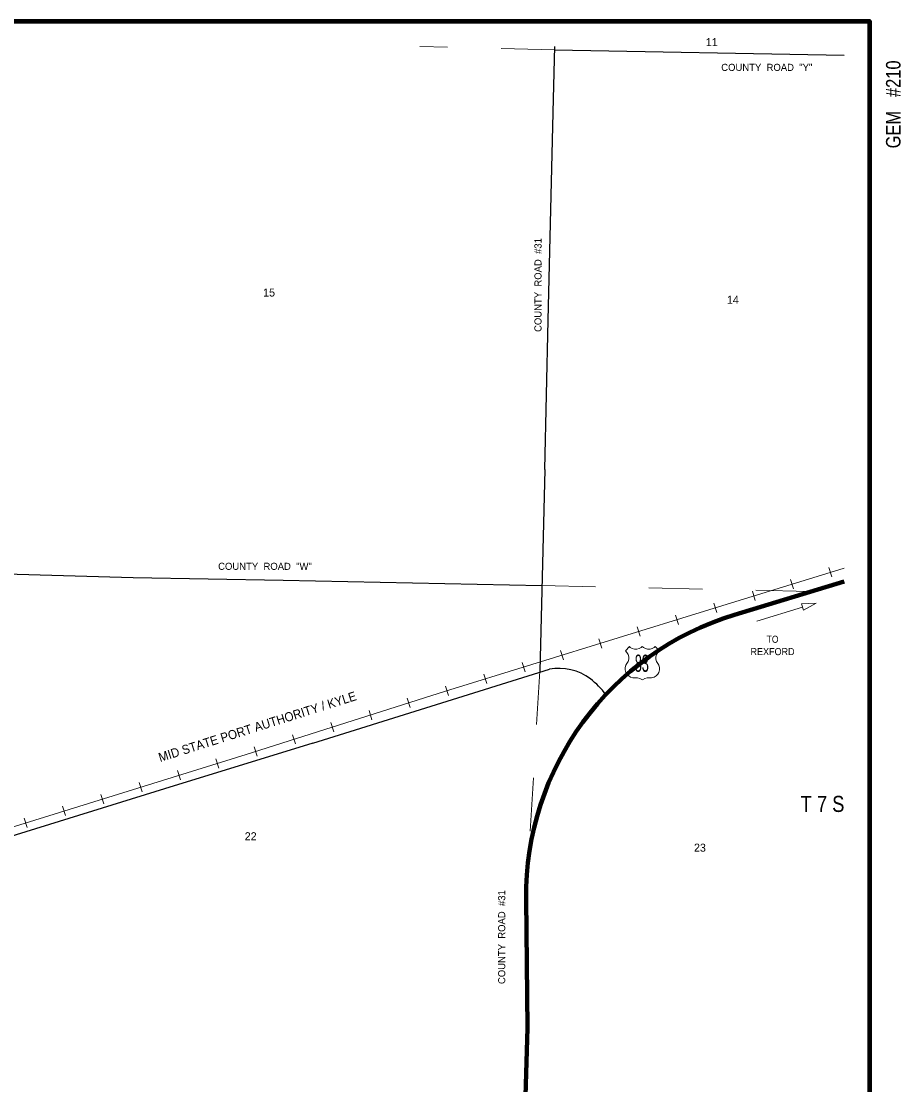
# Model space of a CAD drawing. Extents: x 207.45 to 211.98, y 2710.66 to 2714.6.
# Drawn here: x 209.744 to 211.388, y 2712.615 to 2714.603 of the extents above; entities that cross this region are included whole.
import ezdxf
from ezdxf.enums import TextEntityAlignment as Align

# ---------------------------------------------------------------- set-up
doc = ezdxf.new("R2010")
doc.units = 0
doc.header["$LTSCALE"] = 0.006
doc.linetypes.add('MEDIUM_DASHED', pattern=[4.5, 3, -1.5])
for name, color, linetype, lineweight in [('11', 7, 'Continuous', 80), ('14', 7, 'Continuous', 25), ('15', 7, 'MEDIUM_DASHED', 13), ('17', 7, 'Continuous', 13), ('19', 7, 'Continuous', 13), ('35', 7, 'Continuous', 13), ('48', 7, 'Continuous', 106)]:
    doc.layers.add(name, color=color, linetype=linetype, lineweight=lineweight)
for name, color, linetype in [('45', 7, 'Continuous'), ('46', 7, 'Continuous'), ('49', 7, 'Continuous')]:
    doc.layers.add(name, color=color, linetype=linetype)

msp = doc.modelspace()

# ---------------------------------------------------------------- linework, layer by layer
at = {"layer": '11'}
msp.add_line((211.077083, 2713.493561), (211.282008, 2713.555871), dxfattribs=at)
msp.add_lwpolyline([(210.639394, 2710.767803), (210.658144, 2711.636553), (210.690152, 2712.721023), (210.6875, 2712.961932)], dxfattribs=at)
msp.add_arc((211.236705, 2712.968058), 0.549242, 106.88644, 180.63842, dxfattribs=at)
at = {"layer": '14'}
for p, q in [((210.74072, 2714.549432), (211.282008, 2714.539583)), ((210.722538, 2713.764962), (210.713068, 2713.388068)), ((210.288826, 2713.253598), (210.731061, 2713.391477))]:
    msp.add_line(p, q, dxfattribs=at)
for points in [[(210.722538, 2713.764962), (210.728977, 2714.044129), (210.738447, 2714.458144), (210.740909, 2714.555682)], [(209.714773, 2713.570265), (209.95303, 2713.563258), (210.233523, 2713.558144), (210.717045, 2713.548106)], [(210.288826, 2713.253598), (210.011553, 2713.167803), (209.635606, 2713.051326), (209.314015, 2712.952462), (209.275758, 2712.932197), (209.213636, 2712.899811), (209.154167, 2712.883712), (208.856439, 2712.789962), (208.737311, 2712.752652)]]:
    msp.add_lwpolyline(points, dxfattribs=at)
for centre, radius, start, end in [((210.748894, 2713.295199), 0.097975, 53.209, 100.50675), ((210.720766, 2713.260648), 0.142503, 35.81561, 52.47232)]:
    msp.add_arc(centre, radius, start, end, dxfattribs=at)
at = {"layer": '15'}
for p, q in [((210.74072, 2714.549432), (210.489015, 2714.555682)), ((210.717045, 2713.548106), (211.282008, 2713.535795)), ((210.713068, 2713.388068), (210.6875, 2712.961932))]:
    msp.add_line(p, q, dxfattribs=at)
at = {"layer": '17'}
for p, q in [((211.253409, 2713.581818), (211.258902, 2713.564205)), ((211.181818, 2713.55947), (211.187311, 2713.542045)), ((211.110227, 2713.537311), (211.11553, 2713.519886)), ((211.038447, 2713.515152), (211.043939, 2713.497538)), ((210.966856, 2713.492992), (210.972348, 2713.475379)), ((210.895265, 2713.470833), (210.900568, 2713.45322)), ((210.823485, 2713.448674), (210.828977, 2713.431061)), ((210.751894, 2713.426515), (210.757386, 2713.409091)), ((210.680303, 2713.404356), (210.685606, 2713.386932)), ((210.608523, 2713.382386), (210.614015, 2713.364773)), ((210.536932, 2713.360227), (210.542424, 2713.342614)), ((210.465341, 2713.3375), (210.471023, 2713.319886)), ((210.393939, 2713.314773), (210.399432, 2713.297348)), ((210.322348, 2713.292045), (210.32803, 2713.274621)), ((210.250947, 2713.269318), (210.256439, 2713.251894)), ((210.179356, 2713.246591), (210.185038, 2713.229167)), ((210.107955, 2713.224432), (210.113447, 2713.206818)), ((210.036364, 2713.202083), (210.041667, 2713.184659)), ((209.964583, 2713.179924), (209.970076, 2713.162311)), ((209.892992, 2713.157765), (209.898485, 2713.140152)), ((209.821402, 2713.135417), (209.826894, 2713.117992)), ((209.749811, 2713.113258), (209.755114, 2713.095644))]:
    msp.add_line(p, q, dxfattribs=at)
msp.add_lwpolyline([(207.494129, 2712.648864), (207.698485, 2712.648864), (208.04053, 2712.648864), (208.172159, 2712.649621), (208.243561, 2712.656061), (208.338447, 2712.669697), (208.433144, 2712.695455), (208.518182, 2712.72197), (208.678977, 2712.770833), (208.930303, 2712.851326), (209.277083, 2712.957197), (209.676894, 2713.080871), (210.164394, 2713.232197), (210.536932, 2713.350379), (211.021023, 2713.5), (211.282008, 2713.580871)], dxfattribs=at)
msp.add_lwpolyline([(207.494129, 2712.648864), (207.698485, 2712.648864), (208.04053, 2712.648864), (208.172159, 2712.649621), (208.243561, 2712.656061), (208.338447, 2712.669697), (208.433144, 2712.695455), (208.518182, 2712.72197), (208.678977, 2712.770833), (208.930303, 2712.851326), (209.277083, 2712.957197), (209.676894, 2713.080871), (210.164394, 2713.232197), (210.536932, 2713.350379), (211.021023, 2713.5), (211.282008, 2713.580871)], dxfattribs=at)
at = {"layer": '19'}
msp.add_lwpolyline([(210.880492, 2713.433902), (210.872917, 2713.426136), (210.875947, 2713.422727), (210.87803, 2713.419318), (210.879356, 2713.414962), (210.879356, 2713.410606), (210.87803, 2713.40625), (210.875947, 2713.402652), (210.873864, 2713.399053), (210.872727, 2713.394697), (210.872727, 2713.390341), (210.873864, 2713.385795), (210.875947, 2713.382386), (210.879167, 2713.379167), (210.882765, 2713.376894), (210.886932, 2713.375758), (210.895833, 2713.375758), (210.9, 2713.374621), (210.903598, 2713.372538), (210.904924, 2713.37178), (210.90928, 2713.374621), (210.913447, 2713.375758), (210.92197, 2713.375758), (210.926705, 2713.376894), (210.930303, 2713.379167), (210.933333, 2713.382386), (210.935606, 2713.385795), (210.936742, 2713.390341), (210.936742, 2713.394697), (210.935606, 2713.399053), (210.933333, 2713.402652), (210.93125, 2713.40625), (210.929924, 2713.410606), (210.929924, 2713.414962), (210.93125, 2713.419318), (210.933333, 2713.422727), (210.936742, 2713.426136), (210.928409, 2713.433902), (210.927083, 2713.432386), (210.923295, 2713.430114), (210.919129, 2713.428977), (210.914583, 2713.428977), (210.910417, 2713.430114), (210.906629, 2713.432386), (210.904356, 2713.433902), (210.902273, 2713.432386), (210.898485, 2713.430114), (210.894508, 2713.428977), (210.889962, 2713.428977), (210.885795, 2713.430114), (210.882197, 2713.432386)], close=True, dxfattribs=at)
at = {"layer": '35'}
msp.add_line((211.203788, 2713.507576), (211.118371, 2713.481629), dxfattribs=at)
msp.add_lwpolyline([(211.205871, 2713.501894), (211.229356, 2713.515341), (211.202083, 2713.513636)], close=True, dxfattribs=at)
at = {"layer": '48'}
msp.add_lwpolyline([(207.44678, 2710.720455), (207.44678, 2714.60303), (211.329356, 2714.60303), (211.329356, 2710.720455)], close=True, dxfattribs=at)

# ---------------------------------------------------------------- texts
at = {"layer": '17', "width": 0.95}
msp.add_text('MID STATE PORT AUTHORITY / KYLE', height=0.01705, rotation=17.531, dxfattribs=at).set_placement((210.187868, 2713.276162), align=Align.CENTER)
at = {"layer": '19', "width": 0.55}
msp.add_text('83', height=0.0322, dxfattribs=at).set_placement((210.903693, 2713.386742), align=Align.CENTER)
at = {"layer": '35'}
for s, width, p in [('TO', 0.9, (211.148011, 2713.441098)), ('REXFORD', 0.95, (211.148011, 2713.417992))]:
    msp.add_text(s, height=0.01326, dxfattribs=dict(at, width=width)).set_placement(p, align=Align.CENTER)
at = {"layer": '45'}
for s, p in [('11', (211.034375, 2714.556629)), ('15', (210.207197, 2714.088447)), ('14', (211.073864, 2714.074811)), ('22', (210.172822, 2713.07197)), ('23', (211.012311, 2713.050568))]:
    msp.add_text(s, height=0.01496, dxfattribs=at).set_placement(p, align=Align.CENTER)
at = {"layer": '46', "width": 0.85}
msp.add_text('T 7 S', height=0.03011, dxfattribs=at).set_placement((211.241383, 2713.124811), align=Align.CENTER)
at = {"layer": '48', "width": 0.85}
msp.add_text('GEM   #210', height=0.0271, rotation=90, dxfattribs=at).set_placement((211.387121, 2714.447633), align=Align.CENTER)
at = {"layer": '49'}
for s, p in [('COUNTY  ROAD  "Y"', (211.137216, 2714.510227)), ('COUNTY  ROAD  "W"', (210.199527, 2713.577462))]:
    msp.add_text(s, height=0.01326, dxfattribs=at).set_placement(p, align=Align.CENTER)
for p in [(210.716288, 2714.109943), (210.648485, 2712.890814)]:
    msp.add_text('COUNTY  ROAD  #31', height=0.01326, rotation=90, dxfattribs=at).set_placement(p, align=Align.CENTER)

doc.saveas('drawing.dxf')
